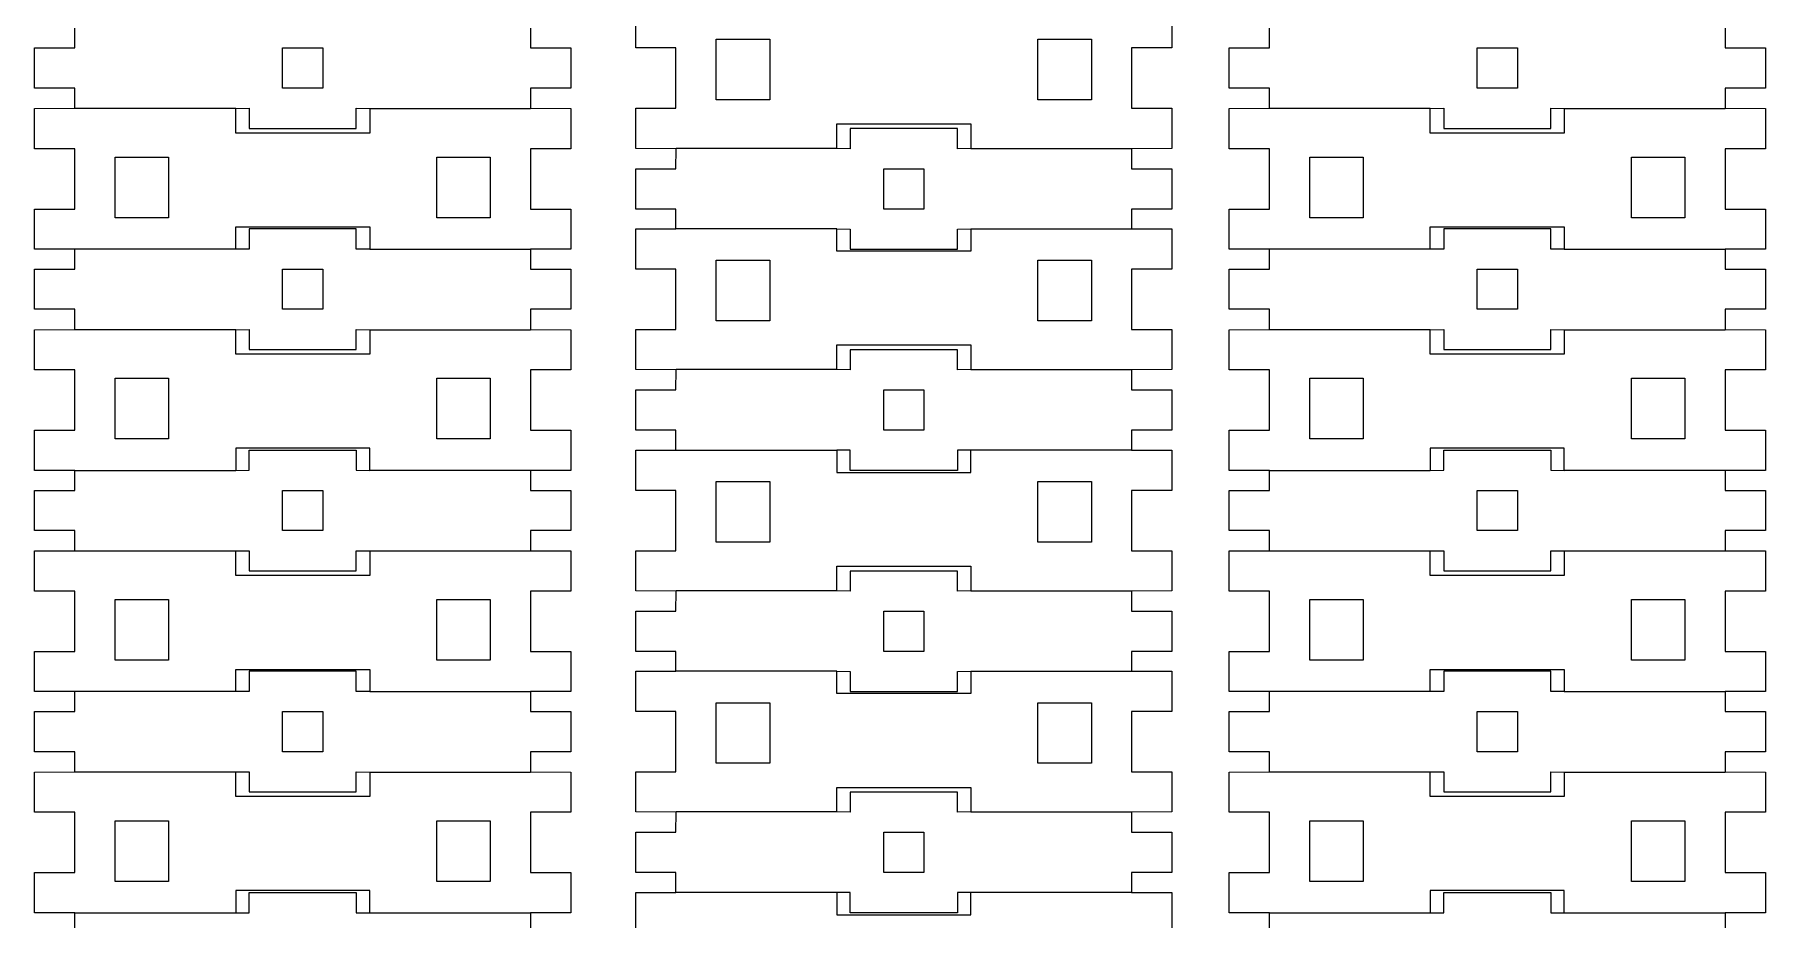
# Model space of a CAD drawing. Header units: millimetres. Extents: x -2305 to 1184, y -190 to 1638.
# Drawn here: x -2053.5 to -1859.9, y 31.6 to 130.6 of the extents above; entities that cross this region are included whole.
import ezdxf

# ---------------------------------------------------------------- set-up
doc = ezdxf.new("R2010")
doc.units = ezdxf.units.MM

msp = doc.modelspace()

# ---------------------------------------------------------------- linework, layer by layer
at = {"color": 7, "linetype": 'Continuous'}
for p, q in [((-1986.28, 129.12), (-1986.28, 133.62)), ((-1926.3, 133.62), (-1926.3, 129.12)), ((-2049.03, 129.12), (-2049.03, 131.35)), ((-1998.05, 131.35), (-1998.05, 129.12)), ((-1977.28, 130.11), (-1971.28, 130.11)), ((-1977.28, 123.33), (-1977.28, 130.11)), ((-1971.28, 130.11), (-1971.28, 123.33)), ((-1941.29, 130.11), (-1935.3, 130.11)), ((-1941.29, 123.33), (-1941.29, 130.11)), ((-1935.3, 130.11), (-1935.3, 123.33)), ((-1915.38, 129.12), (-1915.38, 131.35)), ((-1864.4, 131.35), (-1864.4, 129.12)), ((-2053.52, 124.62), (-2053.52, 129.12)), ((-2053.52, 129.12), (-2049.03, 129.12)), ((-2025.78, 129.12), (-2021.28, 129.12)), ((-2025.78, 124.62), (-2025.78, 129.12)), ((-2021.28, 129.12), (-2021.28, 124.62)), ((-1998.05, 129.12), (-1993.55, 129.12)), ((-1993.55, 129.12), (-1993.55, 124.62)), ((-1981.78, 129.12), (-1986.28, 129.12)), ((-1981.78, 122.38), (-1981.78, 129.12)), ((-1926.3, 129.12), (-1930.8, 129.12)), ((-1930.8, 129.12), (-1930.8, 122.38)), ((-1919.88, 124.62), (-1919.88, 129.12)), ((-1919.88, 129.12), (-1915.38, 129.12)), ((-1892.14, 129.12), (-1887.64, 129.12)), ((-1892.14, 124.62), (-1892.14, 129.12)), ((-1887.64, 129.12), (-1887.64, 124.62)), ((-1864.4, 129.12), (-1859.91, 129.12)), ((-1859.91, 129.12), (-1859.91, 124.62)), ((-2049.03, 124.62), (-2053.52, 124.62)), ((-2049.03, 122.37), (-2049.03, 124.62)), ((-2021.28, 124.62), (-2025.78, 124.62)), ((-1993.55, 124.62), (-1998.05, 124.62)), ((-1998.05, 124.62), (-1998.05, 122.37)), ((-1915.38, 124.62), (-1919.88, 124.62)), ((-1915.38, 122.37), (-1915.38, 124.62)), ((-1887.64, 124.62), (-1892.14, 124.62)), ((-1864.4, 124.62), (-1864.41, 122.37)), ((-1859.91, 124.62), (-1864.4, 124.62)), ((-2053.52, 122.34), (-2049.03, 122.37)), ((-2053.52, 117.84), (-2053.52, 122.34)), ((-2049.03, 122.37), (-2031.03, 122.37)), ((-2031.03, 122.34), (-2029.53, 122.37)), ((-2031.03, 119.59), (-2031.03, 122.34)), ((-2029.53, 122.37), (-2029.53, 120.12)), ((-2017.54, 120.12), (-2017.54, 122.37)), ((-2017.54, 122.37), (-2016.04, 122.34)), ((-2016.04, 122.34), (-2016.04, 119.59)), ((-2016.04, 122.34), (-1998.05, 122.34)), ((-1998.05, 122.37), (-1993.55, 122.34)), ((-1993.55, 122.34), (-1993.55, 117.84)), ((-1986.28, 117.88), (-1986.28, 122.38)), ((-1986.28, 122.38), (-1981.78, 122.38)), ((-1971.28, 123.33), (-1977.28, 123.33)), ((-1935.3, 123.33), (-1941.29, 123.33)), ((-1930.8, 122.38), (-1926.3, 122.38)), ((-1926.3, 122.38), (-1926.3, 117.88)), ((-1919.88, 122.34), (-1915.38, 122.37)), ((-1919.88, 117.84), (-1919.88, 122.34)), ((-1915.38, 122.37), (-1897.39, 122.37)), ((-1897.39, 122.34), (-1895.89, 122.37)), ((-1897.39, 119.59), (-1897.39, 122.34)), ((-1895.89, 122.37), (-1895.89, 120.12)), ((-1883.9, 120.12), (-1883.9, 122.37)), ((-1883.9, 122.37), (-1882.4, 122.34)), ((-1882.4, 122.34), (-1882.4, 119.59)), ((-1882.4, 122.34), (-1864.41, 122.34)), ((-1864.41, 122.37), (-1859.91, 122.34)), ((-1859.91, 122.34), (-1859.91, 117.84)), ((-2029.53, 120.12), (-2017.54, 120.12)), ((-1963.79, 117.88), (-1963.79, 120.63)), ((-1963.79, 120.63), (-1948.79, 120.63)), ((-1950.29, 120.1), (-1962.29, 120.1)), ((-1962.29, 120.1), (-1962.29, 117.85)), ((-1950.29, 117.85), (-1950.29, 120.1)), ((-1948.79, 120.63), (-1948.79, 117.88)), ((-1895.89, 120.12), (-1883.9, 120.12)), ((-2016.04, 119.59), (-2031.03, 119.59)), ((-1882.4, 119.59), (-1897.39, 119.59)), ((-2049.03, 117.84), (-2053.52, 117.84)), ((-2049.03, 111.1), (-2049.03, 117.84)), ((-2044.53, 116.89), (-2038.53, 116.89)), ((-2044.53, 110.11), (-2044.53, 116.89)), ((-2038.53, 116.89), (-2038.53, 110.11)), ((-2008.54, 116.89), (-2002.55, 116.89)), ((-2008.54, 110.11), (-2008.54, 116.89)), ((-2002.55, 116.89), (-2002.55, 110.11)), ((-1993.55, 117.84), (-1998.05, 117.84)), ((-1998.05, 117.84), (-1998.05, 111.1)), ((-1981.77, 117.85), (-1986.28, 117.88)), ((-1981.78, 115.6), (-1981.77, 117.85)), ((-1963.79, 117.88), (-1981.77, 117.88)), ((-1962.29, 117.85), (-1963.79, 117.88)), ((-1948.79, 117.88), (-1950.29, 117.85)), ((-1930.8, 117.85), (-1948.79, 117.85)), ((-1926.3, 117.88), (-1930.8, 117.85)), ((-1930.8, 117.85), (-1930.8, 115.6)), ((-1915.38, 117.84), (-1919.88, 117.84)), ((-1915.38, 111.1), (-1915.38, 117.84)), ((-1910.88, 116.89), (-1904.89, 116.89)), ((-1910.88, 110.11), (-1910.88, 116.89)), ((-1904.89, 116.89), (-1904.89, 110.11)), ((-1874.9, 116.89), (-1868.9, 116.89)), ((-1874.9, 110.11), (-1874.9, 116.89)), ((-1868.9, 116.89), (-1868.9, 110.11)), ((-1859.91, 117.84), (-1864.4, 117.84)), ((-1864.4, 117.84), (-1864.4, 111.1)), ((-1986.28, 111.1), (-1986.28, 115.6)), ((-1986.28, 115.6), (-1981.78, 115.6)), ((-1958.54, 115.6), (-1954.04, 115.6)), ((-1958.54, 111.1), (-1958.54, 115.6)), ((-1954.04, 115.6), (-1954.04, 111.1)), ((-1930.8, 115.6), (-1926.3, 115.6)), ((-1926.3, 115.6), (-1926.3, 111.1)), ((-2053.52, 106.6), (-2053.52, 111.1)), ((-2053.52, 111.1), (-2049.03, 111.1)), ((-1998.05, 111.1), (-1993.55, 111.1)), ((-1993.55, 111.1), (-1993.55, 106.6)), ((-1981.78, 111.1), (-1986.28, 111.1)), ((-1981.78, 108.87), (-1981.78, 111.1)), ((-1954.04, 111.1), (-1958.54, 111.1)), ((-1926.3, 111.1), (-1930.8, 111.1)), ((-1930.8, 111.1), (-1930.8, 108.87)), ((-1919.88, 106.6), (-1919.88, 111.1)), ((-1919.88, 111.1), (-1915.38, 111.1)), ((-1864.4, 111.1), (-1859.91, 111.1)), ((-1859.91, 111.1), (-1859.91, 106.6)), ((-2038.53, 110.11), (-2044.53, 110.11)), ((-2031.03, 106.6), (-2031.03, 109.09)), ((-2031.03, 109.09), (-2016.04, 109.09)), ((-2017.54, 108.87), (-2029.53, 108.87)), ((-2029.53, 108.87), (-2029.53, 106.62)), ((-2017.54, 106.62), (-2017.54, 108.87)), ((-2016.04, 109.09), (-2016.04, 106.6)), ((-2002.55, 110.11), (-2008.54, 110.11)), ((-1986.28, 104.37), (-1986.28, 108.87)), ((-1986.28, 108.87), (-1981.78, 108.87)), ((-1963.79, 108.87), (-1981.78, 108.87)), ((-1963.79, 106.38), (-1963.79, 108.87)), ((-1963.79, 108.87), (-1962.29, 108.85)), ((-1962.29, 108.85), (-1962.29, 106.6)), ((-1950.29, 108.85), (-1948.79, 108.87)), ((-1950.29, 106.6), (-1950.29, 108.85)), ((-1948.79, 108.87), (-1948.79, 106.38)), ((-1948.79, 108.87), (-1930.8, 108.87)), ((-1930.8, 108.87), (-1926.3, 108.87)), ((-1926.3, 108.87), (-1926.3, 104.37)), ((-1904.89, 110.11), (-1910.88, 110.11)), ((-1897.39, 106.6), (-1897.39, 109.09)), ((-1897.39, 109.09), (-1882.4, 109.09)), ((-1883.9, 108.87), (-1895.89, 108.87)), ((-1895.89, 108.87), (-1895.89, 106.62)), ((-1883.9, 106.62), (-1883.9, 108.87)), ((-1882.4, 109.09), (-1882.4, 106.6)), ((-1868.9, 110.11), (-1874.9, 110.11)), ((-2049.03, 106.6), (-2053.52, 106.6)), ((-2049.03, 104.37), (-2049.03, 106.6)), ((-2031.03, 106.6), (-2049.03, 106.6)), ((-2029.53, 106.62), (-2031.03, 106.6)), ((-2016.04, 106.6), (-2017.54, 106.62)), ((-2016.04, 106.6), (-1998.05, 106.6)), ((-1993.55, 106.6), (-1998.05, 106.6)), ((-1998.05, 106.6), (-1998.05, 104.37)), ((-1962.29, 106.6), (-1950.29, 106.6)), ((-1915.38, 106.6), (-1919.88, 106.6)), ((-1915.38, 104.37), (-1915.38, 106.6)), ((-1897.39, 106.6), (-1915.38, 106.6)), ((-1895.89, 106.62), (-1897.39, 106.6)), ((-1882.4, 106.6), (-1883.9, 106.62)), ((-1882.4, 106.6), (-1864.4, 106.6)), ((-1859.91, 106.6), (-1864.4, 106.6)), ((-1864.4, 106.6), (-1864.4, 104.37)), ((-1977.28, 105.36), (-1971.28, 105.36)), ((-1977.28, 98.58), (-1977.28, 105.36)), ((-1971.28, 105.36), (-1971.28, 98.58)), ((-1948.79, 106.38), (-1963.79, 106.38)), ((-1941.29, 105.36), (-1935.3, 105.36)), ((-1941.29, 98.58), (-1941.29, 105.36)), ((-1935.3, 105.36), (-1935.3, 98.58)), ((-2053.52, 99.88), (-2053.52, 104.37)), ((-2053.52, 104.37), (-2049.03, 104.37)), ((-2025.78, 104.37), (-2021.28, 104.37)), ((-2025.78, 99.88), (-2025.78, 104.37)), ((-2021.28, 104.37), (-2021.28, 99.88)), ((-1998.05, 104.37), (-1993.55, 104.37)), ((-1993.55, 104.37), (-1993.55, 99.88)), ((-1981.78, 104.37), (-1986.28, 104.37)), ((-1981.78, 97.63), (-1981.78, 104.37)), ((-1926.3, 104.37), (-1930.8, 104.37)), ((-1930.8, 104.37), (-1930.8, 97.63)), ((-1919.88, 99.88), (-1919.88, 104.37)), ((-1919.88, 104.37), (-1915.38, 104.37)), ((-1892.14, 104.37), (-1887.64, 104.37)), ((-1892.14, 99.88), (-1892.14, 104.37)), ((-1887.64, 104.37), (-1887.64, 99.88)), ((-1864.4, 104.37), (-1859.91, 104.37)), ((-1859.91, 104.37), (-1859.91, 99.88)), ((-2049.03, 99.88), (-2053.52, 99.88)), ((-2049.03, 97.63), (-2049.03, 99.88)), ((-2021.28, 99.88), (-2025.78, 99.88)), ((-1993.55, 99.88), (-1998.05, 99.88)), ((-1998.05, 99.88), (-1998.05, 97.63)), ((-1915.38, 99.88), (-1919.88, 99.88)), ((-1915.38, 97.63), (-1915.38, 99.88)), ((-1887.64, 99.88), (-1892.14, 99.88)), ((-1864.4, 99.88), (-1864.41, 97.63)), ((-1859.91, 99.88), (-1864.4, 99.88)), ((-2053.52, 97.6), (-2049.03, 97.63)), ((-2053.52, 93.1), (-2053.52, 97.6)), ((-2049.03, 97.63), (-2031.03, 97.63)), ((-2031.03, 97.6), (-2029.53, 97.63)), ((-2031.03, 94.85), (-2031.03, 97.6)), ((-2029.53, 97.63), (-2029.53, 95.38)), ((-2017.54, 95.38), (-2017.54, 97.63)), ((-2017.54, 97.63), (-2016.04, 97.6)), ((-2016.04, 97.6), (-2016.04, 94.85)), ((-2016.04, 97.6), (-1998.05, 97.6)), ((-1998.05, 97.63), (-1993.55, 97.6)), ((-1993.55, 97.6), (-1993.55, 93.1)), ((-1986.28, 93.14), (-1986.28, 97.63)), ((-1986.28, 97.63), (-1981.78, 97.63)), ((-1971.28, 98.58), (-1977.28, 98.58)), ((-1935.3, 98.58), (-1941.29, 98.58)), ((-1930.8, 97.63), (-1926.3, 97.63)), ((-1926.3, 97.63), (-1926.3, 93.14)), ((-1919.88, 97.6), (-1915.38, 97.63)), ((-1919.88, 93.1), (-1919.88, 97.6)), ((-1915.38, 97.63), (-1897.39, 97.63)), ((-1897.39, 97.6), (-1895.89, 97.63)), ((-1897.39, 94.85), (-1897.39, 97.6)), ((-1895.89, 97.63), (-1895.89, 95.38)), ((-1883.9, 95.38), (-1883.9, 97.63)), ((-1883.9, 97.63), (-1882.4, 97.6)), ((-1882.4, 97.6), (-1882.4, 94.85)), ((-1882.4, 97.6), (-1864.41, 97.6)), ((-1864.41, 97.63), (-1859.91, 97.6)), ((-1859.91, 97.6), (-1859.91, 93.1)), ((-2029.53, 95.38), (-2017.54, 95.38)), ((-1963.79, 93.14), (-1963.79, 95.89)), ((-1963.79, 95.89), (-1948.79, 95.89)), ((-1950.29, 95.36), (-1962.29, 95.36)), ((-1962.29, 95.36), (-1962.29, 93.11)), ((-1950.29, 93.11), (-1950.29, 95.36)), ((-1948.79, 95.89), (-1948.79, 93.14)), ((-1895.89, 95.38), (-1883.9, 95.38)), ((-2049.03, 93.1), (-2053.52, 93.1)), ((-2049.03, 86.36), (-2049.03, 93.1)), ((-2016.04, 94.85), (-2031.03, 94.85)), ((-1993.55, 93.1), (-1998.05, 93.1)), ((-1998.05, 93.1), (-1998.05, 86.36)), ((-1981.77, 93.11), (-1986.28, 93.14)), ((-1981.78, 90.86), (-1981.77, 93.11)), ((-1963.79, 93.14), (-1981.77, 93.14)), ((-1962.29, 93.11), (-1963.79, 93.14)), ((-1948.79, 93.14), (-1950.29, 93.11)), ((-1930.8, 93.11), (-1948.79, 93.11)), ((-1926.3, 93.14), (-1930.8, 93.11)), ((-1930.8, 93.11), (-1930.8, 90.86)), ((-1915.38, 93.1), (-1919.88, 93.1)), ((-1915.38, 86.36), (-1915.38, 93.1)), ((-1882.4, 94.85), (-1897.39, 94.85)), ((-1859.91, 93.1), (-1864.4, 93.1)), ((-1864.4, 93.1), (-1864.4, 86.36)), ((-2044.53, 92.16), (-2038.53, 92.16)), ((-2044.53, 85.37), (-2044.53, 92.16)), ((-2038.53, 92.16), (-2038.53, 85.37)), ((-2008.54, 92.16), (-2002.55, 92.16)), ((-2008.54, 85.37), (-2008.54, 92.16)), ((-2002.55, 92.16), (-2002.55, 85.37)), ((-1910.88, 92.16), (-1904.89, 92.16)), ((-1910.88, 85.37), (-1910.88, 92.16)), ((-1904.89, 92.16), (-1904.89, 85.37)), ((-1874.9, 92.16), (-1868.9, 92.16)), ((-1874.9, 85.37), (-1874.9, 92.16)), ((-1868.9, 92.16), (-1868.9, 85.37)), ((-1986.28, 86.36), (-1986.28, 90.86)), ((-1986.28, 90.86), (-1981.78, 90.86)), ((-1958.54, 90.86), (-1954.04, 90.86)), ((-1958.54, 86.36), (-1958.54, 90.86)), ((-1954.04, 90.86), (-1954.04, 86.36)), ((-1930.8, 90.86), (-1926.3, 90.86)), ((-1926.3, 90.86), (-1926.3, 86.36)), ((-2053.52, 81.86), (-2053.52, 86.36)), ((-2053.52, 86.36), (-2049.03, 86.36)), ((-2038.53, 85.37), (-2044.53, 85.37)), ((-2002.55, 85.37), (-2008.54, 85.37)), ((-1998.05, 86.36), (-1993.55, 86.36)), ((-1993.55, 86.36), (-1993.55, 81.86)), ((-1981.78, 86.36), (-1986.28, 86.36)), ((-1981.78, 84.11), (-1981.78, 86.36)), ((-1954.04, 86.36), (-1958.54, 86.36)), ((-1926.3, 86.36), (-1930.8, 86.36)), ((-1930.8, 86.36), (-1930.8, 84.11)), ((-1919.88, 81.86), (-1919.88, 86.36)), ((-1919.88, 86.36), (-1915.38, 86.36)), ((-1904.89, 85.37), (-1910.88, 85.37)), ((-1868.9, 85.37), (-1874.9, 85.37)), ((-1864.4, 86.36), (-1859.91, 86.36)), ((-1859.91, 86.36), (-1859.91, 81.86)), ((-2016.04, 84.35), (-2031.03, 84.35)), ((-2031.03, 84.35), (-2031.03, 81.86)), ((-2029.53, 81.87), (-2029.53, 84.11)), ((-2029.53, 84.11), (-2017.54, 84.11)), ((-2017.54, 84.11), (-2017.54, 81.87)), ((-2016.04, 81.86), (-2016.04, 84.35)), ((-1986.28, 79.62), (-1986.28, 84.11)), ((-1986.28, 84.11), (-1981.78, 84.11)), ((-1981.78, 84.11), (-1963.79, 84.11)), ((-1962.29, 84.11), (-1963.79, 84.11)), ((-1963.79, 84.11), (-1963.79, 81.62)), ((-1962.29, 81.86), (-1962.29, 84.11)), ((-1950.29, 84.11), (-1950.29, 81.86)), ((-1948.79, 84.11), (-1950.29, 84.11)), ((-1948.79, 81.62), (-1948.79, 84.11)), ((-1930.8, 84.11), (-1948.79, 84.11)), ((-1930.8, 84.11), (-1926.3, 84.11)), ((-1926.3, 84.11), (-1926.3, 79.62)), ((-1882.4, 84.35), (-1897.39, 84.35)), ((-1897.39, 84.35), (-1897.39, 81.86)), ((-1895.89, 81.87), (-1895.89, 84.11)), ((-1895.89, 84.11), (-1883.9, 84.11)), ((-1883.9, 84.11), (-1883.9, 81.87)), ((-1882.4, 81.86), (-1882.4, 84.35)), ((-2049.03, 81.86), (-2053.52, 81.86)), ((-2049.03, 79.62), (-2049.03, 81.86)), ((-2049.03, 81.86), (-2031.03, 81.86)), ((-2031.03, 81.86), (-2029.53, 81.87)), ((-2017.54, 81.87), (-2016.04, 81.86)), ((-1998.05, 81.86), (-2016.04, 81.86)), ((-1993.55, 81.86), (-1998.05, 81.86)), ((-1998.05, 81.86), (-1998.05, 79.62)), ((-1963.79, 81.62), (-1948.79, 81.62)), ((-1950.29, 81.86), (-1962.29, 81.86)), ((-1915.38, 81.86), (-1919.88, 81.86)), ((-1915.38, 79.62), (-1915.38, 81.86)), ((-1915.38, 81.86), (-1897.39, 81.86)), ((-1897.39, 81.86), (-1895.89, 81.87)), ((-1883.9, 81.87), (-1882.4, 81.86)), ((-1864.4, 81.86), (-1882.4, 81.86)), ((-1859.91, 81.86), (-1864.4, 81.86)), ((-1864.4, 81.86), (-1864.4, 79.62)), ((-2053.52, 75.12), (-2053.52, 79.62)), ((-2053.52, 79.62), (-2049.03, 79.62)), ((-2025.78, 79.62), (-2021.28, 79.62)), ((-2025.78, 75.12), (-2025.78, 79.62)), ((-2021.28, 79.62), (-2021.28, 75.12)), ((-1998.05, 79.62), (-1993.55, 79.62)), ((-1993.55, 79.62), (-1993.55, 75.12)), ((-1981.78, 79.62), (-1986.28, 79.62)), ((-1981.78, 72.87), (-1981.78, 79.62)), ((-1977.28, 80.6), (-1971.28, 80.6)), ((-1977.28, 73.82), (-1977.28, 80.6)), ((-1971.28, 80.6), (-1971.28, 73.82)), ((-1941.29, 80.6), (-1935.3, 80.6)), ((-1941.29, 73.82), (-1941.29, 80.6)), ((-1935.3, 80.6), (-1935.3, 73.82)), ((-1926.3, 79.62), (-1930.8, 79.62)), ((-1930.8, 79.62), (-1930.8, 72.87)), ((-1919.88, 75.12), (-1919.88, 79.62)), ((-1919.88, 79.62), (-1915.38, 79.62)), ((-1892.14, 79.62), (-1887.64, 79.62)), ((-1892.14, 75.12), (-1892.14, 79.62)), ((-1887.64, 79.62), (-1887.64, 75.12)), ((-1864.4, 79.62), (-1859.91, 79.62)), ((-1859.91, 79.62), (-1859.91, 75.12)), ((-2049.03, 75.12), (-2053.52, 75.12)), ((-2049.03, 72.87), (-2049.03, 75.12)), ((-2021.28, 75.12), (-2025.78, 75.12)), ((-1993.55, 75.12), (-1998.05, 75.12)), ((-1998.05, 75.12), (-1998.05, 72.87)), ((-1971.28, 73.82), (-1977.28, 73.82)), ((-1935.3, 73.82), (-1941.29, 73.82)), ((-1915.38, 75.12), (-1919.88, 75.12)), ((-1915.38, 72.87), (-1915.38, 75.12)), ((-1887.64, 75.12), (-1892.14, 75.12)), ((-1864.4, 75.12), (-1864.41, 72.87)), ((-1859.91, 75.12), (-1864.4, 75.12)), ((-2053.52, 72.84), (-2049.03, 72.87)), ((-2053.52, 68.34), (-2053.52, 72.84)), ((-2049.03, 72.87), (-2031.03, 72.87)), ((-2031.03, 72.84), (-2029.53, 72.87)), ((-2031.03, 70.08), (-2031.03, 72.84)), ((-2029.53, 72.87), (-2029.53, 70.62)), ((-2017.54, 70.62), (-2017.54, 72.87)), ((-2017.54, 72.87), (-2016.04, 72.84)), ((-2016.04, 72.84), (-2016.04, 70.08)), ((-2016.04, 72.84), (-1998.05, 72.84)), ((-1998.05, 72.87), (-1993.55, 72.84)), ((-1993.55, 72.84), (-1993.55, 68.34)), ((-1986.28, 68.38), (-1986.28, 72.87)), ((-1986.28, 72.87), (-1981.78, 72.87)), ((-1930.8, 72.87), (-1926.3, 72.87)), ((-1926.3, 72.87), (-1926.3, 68.38)), ((-1919.88, 72.84), (-1915.38, 72.87)), ((-1919.88, 68.34), (-1919.88, 72.84)), ((-1915.38, 72.87), (-1897.39, 72.87)), ((-1897.39, 72.84), (-1895.89, 72.87)), ((-1897.39, 70.08), (-1897.39, 72.84)), ((-1895.89, 72.87), (-1895.89, 70.62)), ((-1883.9, 70.62), (-1883.9, 72.87)), ((-1883.9, 72.87), (-1882.4, 72.84)), ((-1882.4, 72.84), (-1882.4, 70.08)), ((-1882.4, 72.84), (-1864.41, 72.84)), ((-1864.41, 72.87), (-1859.91, 72.84)), ((-1859.91, 72.84), (-1859.91, 68.34)), ((-2016.04, 70.08), (-2031.03, 70.08)), ((-2029.53, 70.62), (-2017.54, 70.62)), ((-1963.79, 68.38), (-1963.79, 71.13)), ((-1963.79, 71.13), (-1948.79, 71.13)), ((-1950.29, 70.59), (-1962.29, 70.59)), ((-1962.29, 70.59), (-1962.29, 68.34)), ((-1950.29, 68.34), (-1950.29, 70.59)), ((-1948.79, 71.13), (-1948.79, 68.38)), ((-1882.4, 70.08), (-1897.39, 70.08)), ((-1895.89, 70.62), (-1883.9, 70.62)), ((-2049.03, 68.34), (-2053.52, 68.34)), ((-2049.03, 61.6), (-2049.03, 68.34)), ((-1993.55, 68.34), (-1998.05, 68.34)), ((-1998.05, 68.34), (-1998.05, 61.6)), ((-1981.77, 68.34), (-1986.28, 68.38)), ((-1981.78, 66.1), (-1981.77, 68.34)), ((-1963.79, 68.38), (-1981.77, 68.38)), ((-1962.29, 68.34), (-1963.79, 68.38)), ((-1948.79, 68.38), (-1950.29, 68.34)), ((-1930.8, 68.34), (-1948.79, 68.34)), ((-1926.3, 68.38), (-1930.8, 68.34)), ((-1930.8, 68.34), (-1930.8, 66.1)), ((-1915.38, 68.34), (-1919.88, 68.34)), ((-1915.38, 61.6), (-1915.38, 68.34)), ((-1859.91, 68.34), (-1864.4, 68.34)), ((-1864.4, 68.34), (-1864.4, 61.6)), ((-2044.53, 67.39), (-2038.53, 67.39)), ((-2044.53, 60.61), (-2044.53, 67.39)), ((-2038.53, 67.39), (-2038.53, 60.61)), ((-2008.54, 67.39), (-2002.55, 67.39)), ((-2008.54, 60.61), (-2008.54, 67.39)), ((-2002.55, 67.39), (-2002.55, 60.61)), ((-1986.28, 61.6), (-1986.28, 66.1)), ((-1986.28, 66.1), (-1981.78, 66.1)), ((-1958.54, 66.1), (-1954.04, 66.1)), ((-1958.54, 61.6), (-1958.54, 66.1)), ((-1954.04, 66.1), (-1954.04, 61.6)), ((-1930.8, 66.1), (-1926.3, 66.1)), ((-1926.3, 66.1), (-1926.3, 61.6)), ((-1910.88, 67.39), (-1904.89, 67.39)), ((-1910.88, 60.61), (-1910.88, 67.39)), ((-1904.89, 67.39), (-1904.89, 60.61)), ((-1874.9, 67.39), (-1868.9, 67.39)), ((-1874.9, 60.61), (-1874.9, 67.39)), ((-1868.9, 67.39), (-1868.9, 60.61)), ((-2053.52, 57.1), (-2053.52, 61.6)), ((-2053.52, 61.6), (-2049.03, 61.6)), ((-2038.53, 60.61), (-2044.53, 60.61)), ((-2002.55, 60.61), (-2008.54, 60.61)), ((-1998.05, 61.6), (-1993.55, 61.6)), ((-1993.55, 61.6), (-1993.55, 57.1)), ((-1981.78, 61.6), (-1986.28, 61.6)), ((-1981.78, 59.37), (-1981.78, 61.6)), ((-1954.04, 61.6), (-1958.54, 61.6)), ((-1926.3, 61.6), (-1930.8, 61.6)), ((-1930.8, 61.6), (-1930.8, 59.37)), ((-1919.88, 57.1), (-1919.88, 61.6)), ((-1919.88, 61.6), (-1915.38, 61.6)), ((-1904.89, 60.61), (-1910.88, 60.61)), ((-1868.9, 60.61), (-1874.9, 60.61)), ((-1864.4, 61.6), (-1859.91, 61.6)), ((-1859.91, 61.6), (-1859.91, 57.1)), ((-2031.03, 57.1), (-2031.03, 59.59)), ((-2031.03, 59.59), (-2016.04, 59.59)), ((-2017.54, 59.37), (-2029.53, 59.37)), ((-2029.53, 59.37), (-2029.53, 57.12)), ((-2017.54, 57.12), (-2017.54, 59.37)), ((-2016.04, 59.59), (-2016.04, 57.1)), ((-1986.28, 54.87), (-1986.28, 59.37)), ((-1986.28, 59.37), (-1981.78, 59.37)), ((-1963.79, 59.37), (-1981.78, 59.37)), ((-1963.79, 56.88), (-1963.79, 59.37)), ((-1963.79, 59.37), (-1962.29, 59.35)), ((-1962.29, 59.35), (-1962.29, 57.1)), ((-1950.29, 59.35), (-1948.79, 59.37)), ((-1950.29, 57.1), (-1950.29, 59.35)), ((-1948.79, 59.37), (-1948.79, 56.88)), ((-1948.79, 59.37), (-1930.8, 59.37)), ((-1930.8, 59.37), (-1926.3, 59.37)), ((-1926.3, 59.37), (-1926.3, 54.87)), ((-1897.39, 57.1), (-1897.39, 59.59)), ((-1897.39, 59.59), (-1882.4, 59.59)), ((-1883.9, 59.37), (-1895.89, 59.37)), ((-1895.89, 59.37), (-1895.89, 57.12)), ((-1883.9, 57.12), (-1883.9, 59.37)), ((-1882.4, 59.59), (-1882.4, 57.1)), ((-2049.03, 57.1), (-2053.52, 57.1)), ((-2049.03, 54.87), (-2049.03, 57.1)), ((-2031.03, 57.1), (-2049.03, 57.1)), ((-2029.53, 57.12), (-2031.03, 57.1)), ((-2016.04, 57.1), (-2017.54, 57.12)), ((-2016.04, 57.1), (-1998.05, 57.1)), ((-1993.55, 57.1), (-1998.05, 57.1)), ((-1998.05, 57.1), (-1998.05, 54.87)), ((-1948.79, 56.88), (-1963.79, 56.88)), ((-1962.29, 57.1), (-1950.29, 57.1)), ((-1915.38, 57.1), (-1919.88, 57.1)), ((-1915.38, 54.87), (-1915.38, 57.1)), ((-1897.39, 57.1), (-1915.38, 57.1)), ((-1895.89, 57.12), (-1897.39, 57.1)), ((-1882.4, 57.1), (-1883.9, 57.12)), ((-1882.4, 57.1), (-1864.4, 57.1)), ((-1859.91, 57.1), (-1864.4, 57.1)), ((-1864.4, 57.1), (-1864.4, 54.87)), ((-2053.52, 50.37), (-2053.52, 54.87)), ((-2053.52, 54.87), (-2049.03, 54.87)), ((-2025.78, 54.87), (-2021.28, 54.87)), ((-2025.78, 50.37), (-2025.78, 54.87)), ((-2021.28, 54.87), (-2021.28, 50.37)), ((-1998.05, 54.87), (-1993.55, 54.87)), ((-1993.55, 54.87), (-1993.55, 50.37)), ((-1981.78, 54.87), (-1986.28, 54.87)), ((-1981.78, 48.13), (-1981.78, 54.87)), ((-1977.28, 55.86), (-1971.28, 55.86)), ((-1977.28, 49.08), (-1977.28, 55.86)), ((-1971.28, 55.86), (-1971.28, 49.08)), ((-1941.29, 55.86), (-1935.3, 55.86)), ((-1941.29, 49.08), (-1941.29, 55.86)), ((-1935.3, 55.86), (-1935.3, 49.08)), ((-1926.3, 54.87), (-1930.8, 54.87)), ((-1930.8, 54.87), (-1930.8, 48.13)), ((-1919.88, 50.37), (-1919.88, 54.87)), ((-1919.88, 54.87), (-1915.38, 54.87)), ((-1892.14, 54.87), (-1887.64, 54.87)), ((-1892.14, 50.37), (-1892.14, 54.87)), ((-1887.64, 54.87), (-1887.64, 50.37)), ((-1864.4, 54.87), (-1859.91, 54.87)), ((-1859.91, 54.87), (-1859.91, 50.37)), ((-2049.03, 50.37), (-2053.52, 50.37)), ((-2049.03, 48.12), (-2049.03, 50.37)), ((-2021.28, 50.37), (-2025.78, 50.37)), ((-1993.55, 50.37), (-1998.05, 50.37)), ((-1998.05, 50.37), (-1998.05, 48.12)), ((-1915.38, 50.37), (-1919.88, 50.37)), ((-1915.38, 48.12), (-1915.38, 50.37)), ((-1887.64, 50.37), (-1892.14, 50.37)), ((-1864.4, 50.37), (-1864.41, 48.12)), ((-1859.91, 50.37), (-1864.4, 50.37)), ((-1971.28, 49.08), (-1977.28, 49.08)), ((-1935.3, 49.08), (-1941.29, 49.08)), ((-2053.52, 48.1), (-2049.03, 48.12)), ((-2053.52, 43.6), (-2053.52, 48.1)), ((-2049.03, 48.12), (-2031.03, 48.12)), ((-2031.03, 45.35), (-2031.03, 48.12)), ((-2031.03, 48.12), (-2029.53, 48.12)), ((-2029.53, 48.12), (-2029.53, 45.88)), ((-2017.54, 45.88), (-2017.54, 48.12)), ((-2017.54, 48.12), (-2016.04, 48.1)), ((-2016.04, 48.1), (-2016.04, 45.35)), ((-2016.04, 48.1), (-1998.05, 48.1)), ((-1998.05, 48.12), (-1993.55, 48.1)), ((-1993.55, 48.1), (-1993.55, 43.6)), ((-1986.28, 43.63), (-1986.28, 48.13)), ((-1986.28, 48.13), (-1981.78, 48.13)), ((-1930.8, 48.13), (-1926.3, 48.13)), ((-1926.3, 48.13), (-1926.3, 43.63)), ((-1919.88, 48.1), (-1915.38, 48.12)), ((-1919.88, 43.6), (-1919.88, 48.1)), ((-1915.38, 48.12), (-1897.39, 48.12)), ((-1897.39, 45.35), (-1897.39, 48.12)), ((-1897.39, 48.12), (-1895.89, 48.12)), ((-1895.89, 48.12), (-1895.89, 45.88)), ((-1883.9, 45.88), (-1883.9, 48.12)), ((-1883.9, 48.12), (-1882.4, 48.1)), ((-1882.4, 48.1), (-1882.4, 45.35)), ((-1882.4, 48.1), (-1864.41, 48.1)), ((-1864.41, 48.12), (-1859.91, 48.1)), ((-1859.91, 48.1), (-1859.91, 43.6)), ((-2016.04, 45.35), (-2031.03, 45.35)), ((-2029.53, 45.88), (-2017.54, 45.88)), ((-1963.79, 43.63), (-1963.79, 46.38)), ((-1963.79, 46.38), (-1948.79, 46.38)), ((-1950.29, 45.85), (-1962.29, 45.85)), ((-1962.29, 45.85), (-1962.29, 43.6)), ((-1950.29, 43.6), (-1950.29, 45.85)), ((-1948.79, 46.38), (-1948.79, 43.63)), ((-1882.4, 45.35), (-1897.39, 45.35)), ((-1895.89, 45.88), (-1883.9, 45.88)), ((-2049.03, 43.6), (-2053.52, 43.6)), ((-2049.03, 36.86), (-2049.03, 43.6)), ((-2044.53, 42.65), (-2038.53, 42.65)), ((-2044.53, 35.87), (-2044.53, 42.65)), ((-2038.53, 42.65), (-2038.53, 35.87)), ((-2008.54, 42.65), (-2002.55, 42.65)), ((-2008.54, 35.87), (-2008.54, 42.65)), ((-2002.55, 42.65), (-2002.55, 35.87)), ((-1993.55, 43.6), (-1998.05, 43.6)), ((-1998.05, 43.6), (-1998.05, 36.86)), ((-1981.77, 43.6), (-1986.28, 43.63)), ((-1981.78, 41.36), (-1981.77, 43.6)), ((-1963.79, 43.63), (-1981.77, 43.63)), ((-1962.29, 43.6), (-1963.79, 43.63)), ((-1948.79, 43.63), (-1950.29, 43.6)), ((-1930.8, 43.6), (-1948.79, 43.6)), ((-1926.3, 43.63), (-1930.8, 43.6)), ((-1930.8, 43.6), (-1930.8, 41.36)), ((-1915.38, 43.6), (-1919.88, 43.6)), ((-1915.38, 36.86), (-1915.38, 43.6)), ((-1910.88, 42.65), (-1904.89, 42.65)), ((-1910.88, 35.87), (-1910.88, 42.65)), ((-1904.89, 42.65), (-1904.89, 35.87)), ((-1874.9, 42.65), (-1868.9, 42.65)), ((-1874.9, 35.87), (-1874.9, 42.65)), ((-1868.9, 42.65), (-1868.9, 35.87)), ((-1859.91, 43.6), (-1864.4, 43.6)), ((-1864.4, 43.6), (-1864.4, 36.86)), ((-1986.28, 36.86), (-1986.28, 41.36)), ((-1986.28, 41.36), (-1981.78, 41.36)), ((-1958.54, 41.36), (-1954.04, 41.36)), ((-1958.54, 36.86), (-1958.54, 41.36)), ((-1954.04, 41.36), (-1954.04, 36.86)), ((-1930.8, 41.36), (-1926.3, 41.36)), ((-1926.3, 41.36), (-1926.3, 36.86)), ((-2053.52, 32.36), (-2053.52, 36.86)), ((-2053.52, 36.86), (-2049.03, 36.86)), ((-1998.05, 36.86), (-1993.55, 36.86)), ((-1993.55, 36.86), (-1993.55, 32.36)), ((-1981.78, 36.86), (-1986.28, 36.86)), ((-1981.78, 34.61), (-1981.78, 36.86)), ((-1954.04, 36.86), (-1958.54, 36.86)), ((-1926.3, 36.86), (-1930.8, 36.86)), ((-1930.8, 36.86), (-1930.8, 34.61)), ((-1919.88, 32.36), (-1919.88, 36.86)), ((-1919.88, 36.86), (-1915.38, 36.86)), ((-1864.4, 36.86), (-1859.91, 36.86)), ((-1859.91, 36.86), (-1859.91, 32.36)), ((-2038.53, 35.87), (-2044.53, 35.87)), ((-2002.55, 35.87), (-2008.54, 35.87)), ((-1904.89, 35.87), (-1910.88, 35.87)), ((-1868.9, 35.87), (-1874.9, 35.87)), ((-2016.04, 34.85), (-2031.03, 34.85)), ((-2031.03, 34.85), (-2031.03, 32.36)), ((-2029.53, 32.36), (-2029.53, 34.61)), ((-2029.53, 34.61), (-2017.54, 34.61)), ((-2017.54, 34.61), (-2017.54, 32.36)), ((-2016.04, 32.36), (-2016.04, 34.85)), ((-1986.28, 30.11), (-1986.28, 34.61)), ((-1986.28, 34.61), (-1981.78, 34.61)), ((-1963.79, 34.61), (-1981.78, 34.61)), ((-1963.79, 34.61), (-1963.79, 32.12)), ((-1962.29, 34.61), (-1963.79, 34.61)), ((-1962.29, 32.36), (-1962.29, 34.61)), ((-1948.79, 34.61), (-1950.29, 34.61)), ((-1950.29, 34.61), (-1950.29, 32.36)), ((-1948.79, 32.12), (-1948.79, 34.61)), ((-1930.8, 34.61), (-1948.79, 34.61)), ((-1930.8, 34.61), (-1926.3, 34.61)), ((-1926.3, 34.61), (-1926.3, 30.11)), ((-1882.4, 34.85), (-1897.39, 34.85)), ((-1897.39, 34.85), (-1897.39, 32.36)), ((-1895.89, 32.36), (-1895.89, 34.61)), ((-1895.89, 34.61), (-1883.9, 34.61)), ((-1883.9, 34.61), (-1883.9, 32.36)), ((-1882.4, 32.36), (-1882.4, 34.85)), ((-2049.03, 32.36), (-2053.52, 32.36)), ((-2049.03, 30.11), (-2049.03, 32.36)), ((-2049.03, 32.36), (-2031.03, 32.36)), ((-2031.03, 32.36), (-2029.53, 32.36)), ((-2017.54, 32.36), (-2016.04, 32.36)), ((-2016.04, 32.36), (-1998.05, 32.36)), ((-1993.55, 32.36), (-1998.05, 32.36)), ((-1998.05, 32.36), (-1998.05, 30.11)), ((-1963.79, 32.12), (-1948.79, 32.12)), ((-1950.29, 32.36), (-1962.29, 32.36)), ((-1915.38, 32.36), (-1919.88, 32.36)), ((-1915.38, 30.11), (-1915.38, 32.36)), ((-1915.38, 32.36), (-1897.39, 32.36)), ((-1897.39, 32.36), (-1895.89, 32.36)), ((-1883.9, 32.36), (-1882.4, 32.36)), ((-1882.4, 32.36), (-1864.4, 32.36)), ((-1859.91, 32.36), (-1864.4, 32.36)), ((-1864.4, 32.36), (-1864.4, 30.11))]:
    msp.add_line(p, q, dxfattribs=at)

doc.saveas('drawing.dxf')
